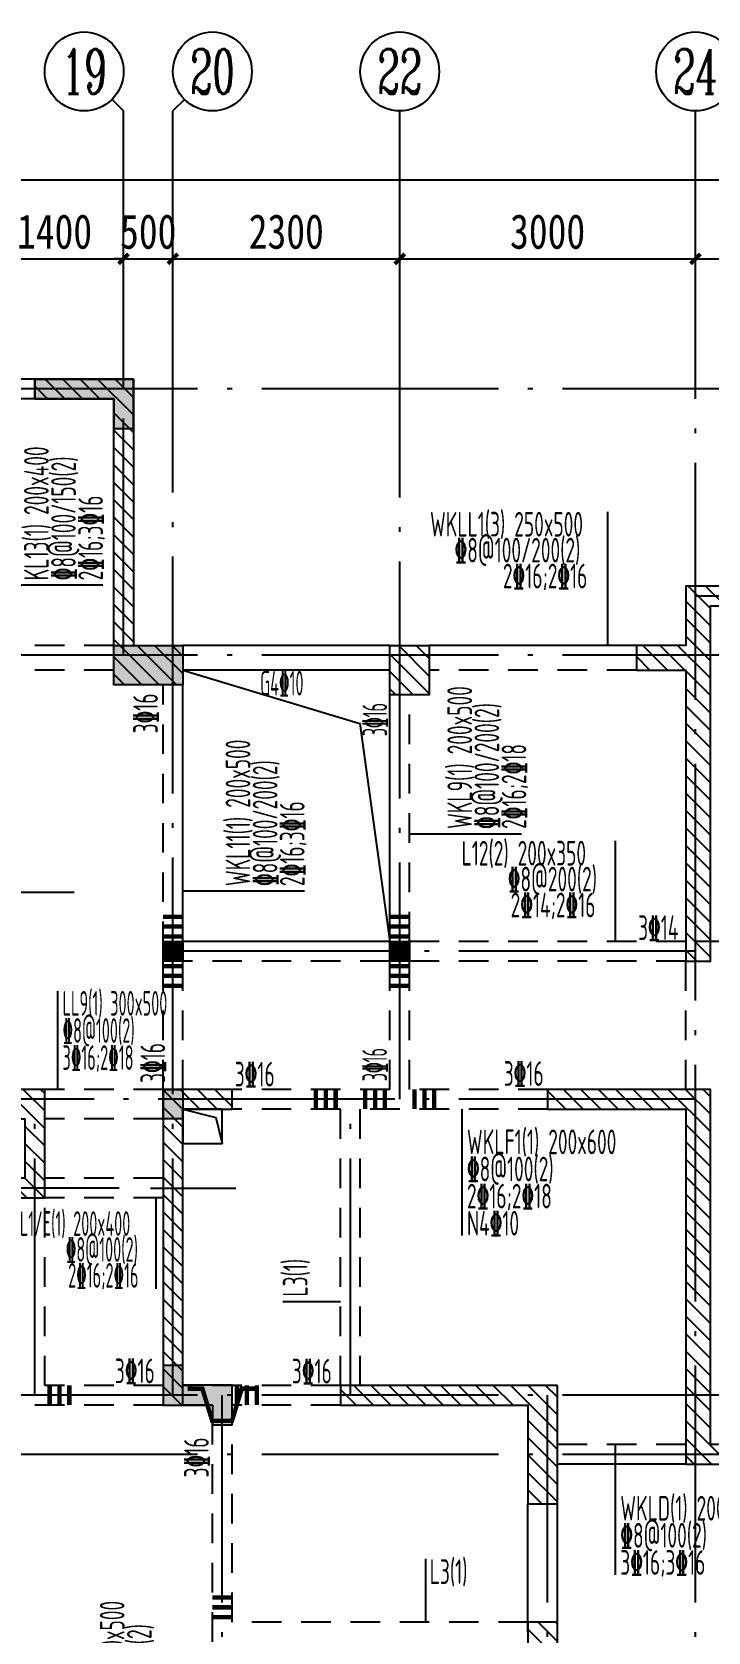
# Model space of a CAD drawing. Extents: x -144902 to 588294, y -160863 to 65494.
# Drawn here: x 560342 to 567197, y -57401 to -41184 of the extents above; entities that cross this region are included whole.
import ezdxf
from ezdxf.enums import TextEntityAlignment as Align

# ---------------------------------------------------------------- set-up
doc = ezdxf.new("R2010")
doc.units = 0
doc.header["$LTSCALE"] = 100
doc.linetypes.add('3', pattern=[5, 3, -2])
doc.linetypes.add('ACAD_ISO04W100', pattern=[30.5, 24, -3, 0.5, -3])
doc.layers.get('0').update_dxf_attribs({"linetype": 'CONTINUOUS'})
doc.layers.get('Defpoints').update_dxf_attribs({"linetype": 'CONTINUOUS'})
for name, color, linetype in [('AXIS', 3, 'CONTINUOUS'), ('AXIS_TEXT', 7, 'CONTINUOUS'), ('DOTE', 253, 'ACAD_ISO04W100'), ('GZ', 7, 'CONTINUOUS'), ('HATCH', 254, 'CONTINUOUS'), ('HIDE_BEAMDIMLOCAL', 7, 'CONTINUOUS'), ('HIDE_BEAMDIMMASS', 2, 'CONTINUOUS'), ('P排气道', 232, 'CONTINUOUS'), ('S_BEAMDIMLOCAL', 7, 'CONTINUOUS'), ('S_BEAMDIMMASS', 2, 'CONTINUOUS'), ('梁', 4, 'CONTINUOUS'), ('梁虚线', 134, '3'), ('次梁箍筋', 1, 'CONTINUOUS'), ('砼墙', 3, 'CONTINUOUS'), ('门', 174, 'CONTINUOUS'), ('门虚线', 174, '3'), ('零厚板', 7, 'CONTINUOUS')]:
    doc.layers.add(name, color=color, linetype=linetype)
doc.styles.add('_HZTXT', font='complex.shx', dxfattribs={"width": 0.7, "bigfont": 'tssdchn.shx'})
doc.styles.add('COMPLEX', font='COMPLEX')
doc.styles.add('DIM_FONT', font='SIMHEI.TTF', dxfattribs={"width": 0.8})
doc.styles.get("Standard").update_dxf_attribs({"font": 'tssdeng.shx', "width": 0.7, "bigfont": 'tssdchn.shx'})
doc.dimstyles.new('_TCH_ARCH&&100', dxfattribs={"dimtxt": 350, "dimasz": 100, "dimexe": 250, "dimexo": 300, "dimgap": 100, "dimtad": 1, "dimdec": 0, "dimzin": 0, "dimdsep": 46, "dimtxsty": 'DIM_FONT', "dimblk": 'ARCHTICK', "dimcen": 0.09, "dimclrt": 7, "dimazin": 2, "dimtfac": 1, "dimtdec": 0, "dimtix": 1, "dimtmove": 2, "dimatfit": 3, "dimfxl": 1, "dimtolj": 1, "dimtzin": 0, "dimarcsym": 0})
pattern_1 = [(135, (163394.02, 96408.73), (88.38835, 88.38835), [])]

# ---------------------------------------------------------------- blocks, each defined once
blk = doc.blocks.new('_ArchTick')
at = {"color": 0, "linetype": 'ByBlock', "const_width": 0.4}
blk.add_lwpolyline([(-0.5, -0.5), (0.5, 0.5)], dxfattribs=at)
blk = doc.blocks.new('*D1508')
at = {"layer": 'AXIS', "color": 0, "lineweight": -2}
for p, q in [((33961, 22375), (33961, 23643)), ((38361, 22375), (38361, 23643)), ((33961, 23393), (38361, 23393))]:
    blk.add_line(p, q, dxfattribs=at)
at = {"layer": 'Defpoints', "color": 0}
for p in [(38361, 23393), (33961, 22075), (38361, 22075)]:
    blk.add_point(p, dxfattribs=at)
at = {"layer": 'AXIS', "color": 0, "lineweight": -2, "xscale": 100, "yscale": 100, "zscale": 100, "rotation": 180}
blk.add_blockref('_ArchTick', (33961, 23393), dxfattribs=at)
at = {"layer": 'AXIS', "color": 0, "lineweight": -2, "xscale": 100, "yscale": 100, "zscale": 100}
blk.add_blockref('_ArchTick', (38361, 23393), dxfattribs=at)
at = {"layer": 'AXIS', "color": 7, "insert": (36161, 23668), "char_height": 350, "attachment_point": 5, "style": 'DIM_FONT'}
blk.add_mtext('\\A1;4400', dxfattribs=at)
blk = doc.blocks.new('*D1509')
at = {"layer": 'AXIS', "color": 0, "lineweight": -2}
for p, q in [((30961, 22375), (30961, 23643)), ((33961, 22375), (33961, 23643)), ((30961, 23393), (33961, 23393))]:
    blk.add_line(p, q, dxfattribs=at)
at = {"layer": 'Defpoints', "color": 0}
for p in [(33961, 23393), (30961, 22075), (33961, 22075)]:
    blk.add_point(p, dxfattribs=at)
at = {"layer": 'AXIS', "color": 0, "lineweight": -2, "xscale": 100, "yscale": 100, "zscale": 100, "rotation": 180}
blk.add_blockref('_ArchTick', (30961, 23393), dxfattribs=at)
at = {"layer": 'AXIS', "color": 0, "lineweight": -2, "xscale": 100, "yscale": 100, "zscale": 100}
blk.add_blockref('_ArchTick', (33961, 23393), dxfattribs=at)
at = {"layer": 'AXIS', "color": 7, "insert": (32461, 23668), "char_height": 350, "attachment_point": 5, "style": 'DIM_FONT'}
blk.add_mtext('\\A1;3000', dxfattribs=at)
blk = doc.blocks.new('*D1510')
at = {"layer": 'AXIS', "color": 0, "lineweight": -2}
for p, q in [((28661, 22375), (28661, 23643)), ((30961, 22375), (30961, 23643)), ((28661, 23393), (30961, 23393))]:
    blk.add_line(p, q, dxfattribs=at)
at = {"layer": 'Defpoints', "color": 0}
for p in [(30961, 23393), (28661, 22075), (30961, 22075)]:
    blk.add_point(p, dxfattribs=at)
at = {"layer": 'AXIS', "color": 0, "lineweight": -2, "xscale": 100, "yscale": 100, "zscale": 100, "rotation": 180}
blk.add_blockref('_ArchTick', (28661, 23393), dxfattribs=at)
at = {"layer": 'AXIS', "color": 0, "lineweight": -2, "xscale": 100, "yscale": 100, "zscale": 100}
blk.add_blockref('_ArchTick', (30961, 23393), dxfattribs=at)
at = {"layer": 'AXIS', "color": 7, "insert": (29811, 23668), "char_height": 350, "attachment_point": 5, "style": 'DIM_FONT'}
blk.add_mtext('\\A1;2300', dxfattribs=at)
blk = doc.blocks.new('*D1511')
at = {"layer": 'AXIS', "color": 0, "lineweight": -2}
for p, q in [((28161, 22375), (28161, 23643)), ((28661, 22375), (28661, 23643)), ((28161, 23393), (28061, 23393)), ((28161, 23393), (28661, 23393)), ((28661, 23393), (28761, 23393))]:
    blk.add_line(p, q, dxfattribs=at)
at = {"layer": 'Defpoints', "color": 0}
for p in [(28661, 23393), (28161, 22075), (28661, 22075)]:
    blk.add_point(p, dxfattribs=at)
at = {"layer": 'AXIS', "color": 0, "lineweight": -2, "xscale": 100, "yscale": 100, "zscale": 100}
blk.add_blockref('_ArchTick', (28161, 23393), dxfattribs=at)
at = {"layer": 'AXIS', "color": 0, "lineweight": -2, "xscale": 100, "yscale": 100, "zscale": 100, "rotation": 180}
blk.add_blockref('_ArchTick', (28661, 23393), dxfattribs=at)
at = {"layer": 'AXIS', "color": 7, "insert": (28411, 23668), "char_height": 350, "attachment_point": 5, "style": 'DIM_FONT'}
blk.add_mtext('\\A1;500', dxfattribs=at)
blk = doc.blocks.new('*D1512')
at = {"layer": 'AXIS', "color": 0, "lineweight": -2}
for p, q in [((26761, 22375), (26761, 23643)), ((28161, 22375), (28161, 23643)), ((26761, 23393), (28161, 23393))]:
    blk.add_line(p, q, dxfattribs=at)
at = {"layer": 'Defpoints', "color": 0}
for p in [(28161, 23393), (26761, 22075), (28161, 22075)]:
    blk.add_point(p, dxfattribs=at)
at = {"layer": 'AXIS', "color": 0, "lineweight": -2, "xscale": 100, "yscale": 100, "zscale": 100, "rotation": 180}
blk.add_blockref('_ArchTick', (26761, 23393), dxfattribs=at)
at = {"layer": 'AXIS', "color": 0, "lineweight": -2, "xscale": 100, "yscale": 100, "zscale": 100}
blk.add_blockref('_ArchTick', (28161, 23393), dxfattribs=at)
at = {"layer": 'AXIS', "color": 7, "insert": (27461, 23668), "char_height": 350, "attachment_point": 5, "style": 'DIM_FONT'}
blk.add_mtext('\\A1;1400', dxfattribs=at)
blk = doc.blocks.new('*D1524')
at = {"layer": 'AXIS', "color": 0, "lineweight": -2}
for p, q in [((4061, 22375), (4061, 24443)), ((43161, 22375), (43161, 24443)), ((4061, 24193), (43161, 24193))]:
    blk.add_line(p, q, dxfattribs=at)
at = {"layer": 'Defpoints', "color": 0}
for p in [(43161, 24193), (4061, 22075), (43161, 22075)]:
    blk.add_point(p, dxfattribs=at)
at = {"layer": 'AXIS', "color": 0, "lineweight": -2, "xscale": 100, "yscale": 100, "zscale": 100, "rotation": 180}
blk.add_blockref('_ArchTick', (4061, 24193), dxfattribs=at)
at = {"layer": 'AXIS', "color": 0, "lineweight": -2, "xscale": 100, "yscale": 100, "zscale": 100}
blk.add_blockref('_ArchTick', (43161, 24193), dxfattribs=at)
at = {"layer": 'AXIS', "color": 7, "insert": (23611, 24468), "char_height": 350, "attachment_point": 5, "style": 'DIM_FONT'}
blk.add_mtext('\\A1;39100', dxfattribs=at)
blk = doc.blocks.new('_AXISO')
blk.add_circle((0, 0), 0.5)
at = {"layer": 'AXIS_TEXT', "style": 'COMPLEX', "width": 1.041667}
blk.add_attdef('A', text='', height=0.56, dxfattribs=at).set_placement((-0.25, -0.28), (0.25, -0.28), align=Align.FIT)
blk = doc.blocks.new('2012120710010639')
at = {"layer": 'P排气道', "linetype": 'ByBlock', "elevation": 0}
blk.add_lwpolyline([(9485, 1065), (9085, 1065), (9085, 1415), (9485, 1415)], close=True, dxfattribs=at)
blk.add_lwpolyline([(9485, 1415), (9151, 1329), (9085, 1065)], dxfattribs=at)
blk = doc.blocks.new('2012120317320496')
at = {"layer": 'HATCH'}
for points in [[(2000, 16100), (1200, 16100), (1200, 15800), (1000, 15800), (1000, 16300), (2000, 16300)], [(1200, 13200), (1200, 13600), (500, 13600), (500, 13200)], [(700, 8800), (700, 9100), (500, 9100), (500, 8800)], [(700, 6300), (700, 5900), (200, 5900), (200, 5700), (0, 5700), (0, 6100), (500, 6100), (500, 6300)]]:
    blk.add_hatch(color=256, dxfattribs=at).paths.add_polyline_path(points)
at = {"layer": '砼墙', "elevation": 0}
for points in [[(2000, 16100), (1200, 16100), (1200, 15800), (1000, 15800), (1000, 16300), (2000, 16300)], [(1200, 13200), (1200, 13600), (500, 13600), (500, 13200)], [(700, 8800), (700, 9100), (500, 9100), (500, 8800)], [(700, 6300), (700, 5900), (200, 5900), (200, 5700), (0, 5700), (0, 6100), (500, 6100), (500, 6300)]]:
    blk.add_lwpolyline(points, close=True, dxfattribs=at)
blk = doc.blocks.new('2012122714531000')
at = {"layer": 'HATCH'}
blk.add_hatch(color=256, dxfattribs=at).paths.add_polyline_path([(0, 200), (200, 200), (200, 0), (0, 0)])
at = {"layer": 'GZ'}
blk.add_lwpolyline([(0, 200), (200, 200), (200, 0), (0, 0)], close=True, dxfattribs=at)
blk = doc.blocks.new('2012122620434072')
at = {"layer": 'HATCH'}
h = blk.add_hatch(dxfattribs=at)
h.set_pattern_fill('ANSI31', color=256, scale=1000, style=0)
h.set_pattern_definition(pattern_1)
h.paths.add_polyline_path([(28261.4, 22175), (28261.4, 19475), (28761.4, 19475), (28761.4, 19075), (28061.4, 19075), (28061.4, 21975), (27261.4, 21975), (27261.4, 22175)])
h = blk.add_hatch(dxfattribs=at)
h.set_pattern_fill('ANSI31', color=256, scale=1000, style=0)
h.set_pattern_definition(pattern_1)
h.paths.add_polyline_path([(34661.4, 20075), (33861.4, 20075), (33861.4, 19475), (33361.4, 19475), (33361.4, 19225), (33861.4, 19225), (33861.4, 16275), (34111.4, 16275), (34111.4, 19875), (34661.4, 19875)])
h = blk.add_hatch(dxfattribs=at)
h.set_pattern_fill('ANSI31', color=256, scale=1000, style=0)
h.set_pattern_definition(pattern_1)
h.paths.add_polyline_path([(30861.4, 19475), (31261.4, 19475), (31261.4, 18975), (30861.4, 18975)])
h = blk.add_hatch(dxfattribs=at)
h.set_pattern_fill('ANSI31', color=256, scale=1000, style=0)
h.set_pattern_definition(pattern_1)
h.paths.add_polyline_path([(26361.4, 14975), (26361.4, 14675), (27161.4, 14675), (27161.4, 14075), (21561.4, 14075), (21561.4, 14675), (22361.4, 14675), (22361.4, 14975), (21361.4, 14975), (21361.4, 13875), (24261.4, 13875), (24261.4, 9375), (24461.4, 9375), (24461.4, 13875), (27361.4, 13875), (27361.4, 14975)])
h = blk.add_hatch(dxfattribs=at)
h.set_pattern_fill('ANSI31', color=256, scale=1000, style=0)
h.set_pattern_definition(pattern_1)
h.paths.add_polyline_path([(28761.4, 14775), (29261.5, 14775), (29261.5, 14975), (28561.4, 14975), (28561.4, 11775), (28761.4, 11775)])
h = blk.add_hatch(dxfattribs=at)
h.set_pattern_fill('ANSI31', color=256, scale=1000, style=0)
h.set_pattern_definition(pattern_1)
h.paths.add_polyline_path([(34111.4, 11375), (34111.4, 14975), (32461.4, 14975), (32461.4, 14775), (33861.4, 14775), (33861.4, 11175), (34461.4, 11175), (34461.4, 11375)])
h = blk.add_hatch(dxfattribs=at)
h.set_pattern_fill('ANSI31', color=256, scale=1000, style=0)
h.set_pattern_definition(pattern_1)
h.paths.add_polyline_path([(32561.4, 11975), (30361.4, 11975), (30361.4, 11775), (32261.4, 11775), (32261.4, 10775), (32561.4, 10775)])
h = blk.add_hatch(dxfattribs=at)
h.set_pattern_fill('ANSI31', color=256, scale=1000, style=0)
h.set_pattern_definition(pattern_1)
h.paths.add_polyline_path([(32261.4, 5975), (31711.4, 5975), (31711.4, 5775), (32561.4, 5775), (32561.4, 9575), (32261.4, 9575)])
at = {"layer": 'AXIS'}
for p, q in [((28044.2, 25009.8, 0), (28161.4, 24892.7, 0)), ((28778.5, 25009.8, 0), (28661.4, 24892.7, 0)), ((28161.4, 22075, 0), (28161.4, 24892.7, 0)), ((28661.4, 22075, 0), (28661.4, 24892.7, 0)), ((30961.4, 22075, 0), (30961.4, 24892.7, 0)), ((33961.4, 22075, 0), (33961.4, 24892.7, 0)), ((26658.9, 16975, 0), (27658.9, 16975, 0)), ((28434.3, 13975, 0), (29299.5, 13975, 0))]:
    blk.add_line(p, q, dxfattribs=at)
at = {"layer": 'DOTE'}
for p, q in [((28161.4, 19375, 0), (28161.4, 23075, 0)), ((28661.4, 11875, 0), (28661.4, 23075, 0)), ((30961.4, 14875, 0), (30961.4, 23075, 0)), ((33961.4, 3675, 0), (33961.4, 23075, 0)), ((44161.4, 22075, 0), (3061.4, 22075, 0)), ((44161.4, 19975, 0), (33961.4, 19975, 0)), ((44161.4, 19375, 0), (8661.4, 19375, 0)), ((38361.4, 16475, 0), (33961.4, 16475, 0)), ((33961.4, 16375, 0), (28661.4, 16375, 0)), ((33961.4, 14875, 0), (3461.4, 14875, 0)), ((27261.4, 11875, 0), (27261.4, 14875, 0)), ((30461.4, 11875), (30461.4, 14875)), ((28114.7, 13975, 0), (20061.4, 13975, 0)), ((44161.4, 11875, 0), (16261.4, 11875, 0)), ((29161.4, 3675, 0), (29161.4, 11875, 0)), ((32461.4, 3675, 0), (32461.4, 11875, 0)), ((44161.4, 11275, 0), (3061.4, 11275, 0))]:
    blk.add_line(p, q, dxfattribs=at)
at = {"layer": '梁'}
for p, q in [((27261.4, 22175), (26761.4, 22175)), ((30861.4, 19475), (28761.4, 19475)), ((33361.4, 19475), (31261.4, 19475)), ((30861.4, 19225), (28761.4, 19225)), ((28761.4, 16475), (28761.4, 19075)), ((30861.4, 16475), (30861.4, 18975)), ((30861.4, 16475), (28761.4, 16475)), ((33861.4, 11175), (32561.4, 11175))]:
    blk.add_line(p, q, dxfattribs=at)
at = {"layer": '梁虚线'}
for p, q in [((27261.4, 21975), (26861.4, 21975)), ((28061.4, 19475), (26861.4, 19475)), ((28061.4, 19225), (26861.4, 19225)), ((33361.4, 19225), (31261.4, 19225)), ((28561.4, 16375), (28561.4, 19075)), ((31061.4, 16475), (31061.4, 18975)), ((33861.4, 16475), (31061.4, 16475)), ((28561.4, 14975), (28561.4, 16375)), ((28761.4, 14975), (28761.4, 16275)), ((30861.4, 16275), (28761.4, 16275)), ((30861.4, 14975), (30861.4, 16275)), ((33861.4, 16275), (31061.4, 16275)), ((31061.4, 14975), (31061.4, 16275)), ((33861.4, 14975), (33861.4, 16275)), ((28561.4, 14975), (27361.4, 14975)), ((30861.4, 14975), (29261.5, 14975)), ((32461.4, 14975), (31061.4, 14975)), ((30361.4, 14775), (29261.5, 14775)), ((30361.4, 11975), (30361.4, 14775)), ((30561.4, 11975), (30561.4, 14775)), ((32461.4, 14775), (30561.4, 14775)), ((28561.4, 14675), (27361.4, 14675)), ((28561.4, 14075), (27361.4, 14075)), ((27361.4, 11975), (27361.4, 13875)), ((28561.4, 13875), (27361.4, 13875)), ((28561.4, 11975), (27361.4, 11975)), ((30361.4, 11975), (28761.4, 11975)), ((28561.4, 11775), (25661.4, 11775)), ((29061.4, 11775), (28761.4, 11775)), ((29061.4, 7375), (29061.4, 11775)), ((30361.4, 11775), (29261.4, 11775)), ((29261.4, 9575), (29261.4, 11775)), ((33861.4, 11375), (32561.4, 11375)), ((32261.4, 9575), (29261.4, 9575))]:
    blk.add_line(p, q, dxfattribs=at)
at = {"layer": '砼墙'}
for points in [[(28261.4, 22175), (28261.4, 19475), (28761.4, 19475), (28761.4, 19075), (28061.4, 19075), (28061.4, 21975), (27261.4, 21975), (27261.4, 22175)], [(34661.4, 20075), (33861.4, 20075), (33861.4, 19475), (33361.4, 19475), (33361.4, 19225), (33861.4, 19225), (33861.4, 16275), (34111.4, 16275), (34111.4, 19875), (34661.4, 19875)], [(30861.4, 19475), (31261.4, 19475), (31261.4, 18975), (30861.4, 18975)], [(26361.4, 14975), (26361.4, 14675), (27161.4, 14675), (27161.4, 14075), (21561.4, 14075), (21561.4, 14675), (22361.4, 14675), (22361.4, 14975), (21361.4, 14975), (21361.4, 13875), (24261.4, 13875), (24261.4, 9375), (24461.4, 9375), (24461.4, 13875), (27361.4, 13875), (27361.4, 14975)], [(28761.4, 14775), (29261.5, 14775), (29261.5, 14975), (28561.4, 14975), (28561.4, 11775), (28761.4, 11775)], [(34111.4, 11375), (34111.4, 14975), (32461.4, 14975), (32461.4, 14775), (33861.4, 14775), (33861.4, 11175), (34461.4, 11175), (34461.4, 11375)], [(32561.4, 11975), (30361.4, 11975), (30361.4, 11775), (32261.4, 11775), (32261.4, 10775), (32561.4, 10775)], [(32261.4, 5975), (31711.4, 5975), (31711.4, 5775), (32561.4, 5775), (32561.4, 9575), (32261.4, 9575)]]:
    blk.add_lwpolyline(points, close=True, dxfattribs=at)
at = {"layer": '门'}
for p, q in [((32261.4, 9475), (32261.4, 10775)), ((32561.4, 9475), (32561.4, 10775))]:
    blk.add_line(p, q, dxfattribs=at)
at = {"layer": '门虚线'}
for p, q in [((32261.4, 9475), (32261.4, 10775)), ((32561.4, 9475), (32561.4, 10775))]:
    blk.add_line(p, q, dxfattribs=at)
at = {"layer": '零厚板'}
blk.add_lwpolyline([(28761.4, 19225), (30558.3, 18682.9), (30861.4, 16475)], dxfattribs=at)
at = {"layer": 'AXIS'}
ref = blk.add_blockref('_AXISO', (27761.4, 25292.7, 0), dxfattribs=dict(at, xscale=800, yscale=800, zscale=800))
ref.add_attrib('A', '19', dxfattribs={"layer": 'AXIS_TEXT', "height": 452.55, "style": '_HZTXT', "width": 0.724138}).set_placement((27535.1, 25066.4, 0), (27987.6, 25066.4, 0), align=Align.FIT)
ref = blk.add_blockref('_AXISO', (29061.4, 25292.7, 0), dxfattribs=dict(at, xscale=800, yscale=800, zscale=800))
ref.add_attrib('A', '20', dxfattribs={"layer": 'AXIS_TEXT', "height": 452.55, "style": '_HZTXT', "width": 0.617647}).set_placement((28835.1, 25066.4, 0), (29287.6, 25066.4, 0), align=Align.FIT)
ref = blk.add_blockref('_AXISO', (30961.4, 25292.7, 0), dxfattribs=dict(at, xscale=800, yscale=800, zscale=800))
ref.add_attrib('A', '22', dxfattribs={"layer": 'AXIS_TEXT', "height": 452.55, "style": '_HZTXT', "width": 0.617647}).set_placement((30735.1, 25066.4, 0), (31187.6, 25066.4, 0), align=Align.FIT)
ref = blk.add_blockref('_AXISO', (33961.4, 25292.7, 0), dxfattribs=dict(at, xscale=800, yscale=800, zscale=800))
ref.add_attrib('A', '24', dxfattribs={"layer": 'AXIS_TEXT', "height": 452.55, "style": '_HZTXT', "width": 0.583333}).set_placement((33735.1, 25066.4, 0), (34187.6, 25066.4, 0), align=Align.FIT)
at = {"layer": 'HATCH'}
for p in [(28561.4, 16275), (30861.4, 16275)]:
    blk.add_blockref('2012122714531000', p, dxfattribs=at)
at = {"layer": 'HIDE_BEAMDIMMASS', "xscale": -1}
blk.add_blockref('2012120710010639', (38246.4, 13360, 0), dxfattribs=at)
at = {"layer": '砼墙', "xscale": -1}
blk.add_blockref('2012120317320496', (29261.4, 5875.4, 0), dxfattribs=at)
at = {"layer": 'AXIS'}
for p1, p2, distance, picture, middle in [((4061.4, 22075, 0), (43161.4, 22075, 0), 2117.7, '*D1524', (23611.4, 24467.7, 0)), ((26761.4, 22075, 0), (28161.4, 22075, 0), 1317.7, '*D1512', (27461.4, 23667.7, 0)), ((28161.4, 22075, 0), (28661.4, 22075, 0), 1317.7, '*D1511', (28411.4, 23667.7, 0)), ((28661.4, 22075, 0), (30961.4, 22075, 0), 1317.7, '*D1510', (29811.4, 23667.7, 0)), ((30961.4, 22075, 0), (33961.4, 22075, 0), 1317.7, '*D1509', (32461.4, 23667.7, 0)), ((33961.4, 22075, 0), (38361.4, 22075, 0), 1317.7, '*D1508', (36161.4, 23667.7, 0))]:
    dim = blk.add_aligned_dim(p1=p1, p2=p2, distance=distance, dimstyle='_TCH_ARCH&&100', dxfattribs=at)
    dim.commit()
    dim.dimension.update_dxf_attribs({"geometry": picture, "text_midpoint": middle})

msp = doc.modelspace()

# ---------------------------------------------------------------- linework, layer by layer
at = {"layer": 'HIDE_BEAMDIMMASS'}
for p, q in [((561061.654, -46791.617), (559971.124, -46791.617)), ((564171.124, -49311.123), (565306.53, -49311.123)), ((563106.02, -49890.513), (561871.124, -49890.513)), ((562886.424, -54051.017), (563471.124, -54051.017))]:
    msp.add_line(p, q, dxfattribs=at)
at = {"layer": 'S_BEAMDIMMASS'}
for p, q in [((566177.054, -46047.72), (566177.054, -47401.149)), ((566255.1, -49382.231), (566255.1, -50401.159)), ((560601.725, -50904.038), (560601.725, -51901.159)), ((564702.818, -53383.036), (564702.818, -52101.149)), ((561600.174, -53921.252), (561600.174, -53001.159)), ((566257.845, -56821.592), (566257.854, -55501.154)), ((564331.274, -56658.962), (564331.274, -57301.148))]:
    msp.add_line(p, q, dxfattribs=at)
at = {"layer": '次梁箍筋', "const_width": 44.9}
for points in [[(561871.124, -50151.159), (561671.124, -50151.159)], [(561871.124, -50251.159), (561671.124, -50251.159)], [(564171.124, -50151.159), (563971.124, -50151.159)], [(564171.124, -50251.159), (563971.124, -50251.159)], [(561871.124, -50351.159), (561671.124, -50351.159)], [(564171.124, -50351.159), (563971.124, -50351.159)], [(561871.124, -50651.159), (561671.124, -50651.159)], [(561871.124, -50751.159), (561671.124, -50751.159)], [(564171.124, -50651.159), (563971.124, -50651.159)], [(564171.124, -50751.159), (563971.124, -50751.159)], [(561871.124, -50851.159), (561671.124, -50851.159)], [(564171.124, -50851.159), (563971.124, -50851.159)], [(563221.124, -51901.149), (563221.124, -52101.149)], [(563321.124, -51901.149), (563321.124, -52101.149)], [(563421.124, -51901.149), (563421.124, -52101.149)], [(563721.124, -51901.149), (563721.124, -52101.149)], [(563721.124, -51901.149), (563721.124, -52101.149)], [(563821.124, -51901.149), (563821.124, -52101.149)], [(563821.124, -51901.149), (563821.124, -52101.149)], [(563921.124, -51901.149), (563921.124, -52101.149)], [(563921.124, -51901.149), (563921.124, -52101.149)], [(564221.124, -51901.149), (564221.124, -52101.149)], [(564321.124, -51901.149), (564321.124, -52101.149)], [(564421.124, -51901.149), (564421.124, -52101.149)], [(560521.124, -54901.159), (560521.124, -55101.159)], [(560621.124, -54901.159), (560621.124, -55101.159)], [(560721.124, -54901.159), (560721.124, -55101.159)], [(561919.616, -54934.919), (562069.616, -54934.919), (562169.616, -55260.829), (562269.616, -55260.829)], [(562619.616, -54934.919), (562469.616, -54934.919), (562369.616, -55260.829), (562269.616, -55260.829)], [(562421.124, -54901.159), (562421.124, -55101.159)], [(562521.124, -54901.159), (562521.124, -55101.159)], [(562621.124, -54901.159), (562621.124, -55101.159)], [(562371.124, -57051.159), (562171.124, -57051.159)], [(562371.124, -57151.159), (562171.124, -57151.159)], [(562371.124, -57251.159), (562171.124, -57251.159)]]:
    msp.add_lwpolyline(points, dxfattribs=at)

# ---------------------------------------------------------------- block references
at = {"layer": 'AXIS'}
msp.add_blockref('2012122620434072', (533109.766, -66876.159), dxfattribs=at)

# ---------------------------------------------------------------- texts
at = {"layer": 'HIDE_BEAMDIMLOCAL'}
for s, width, p in [('3%%13216 ', 0.6, (561618.619, -48292.688)), ('3%%13216 ', 0.5, (563943.685, -48321.344)), ('3%%13216 ', 0.6, (561692.299, -51835.733)), ('3%%13216 ', 0.5, (563942.174, -51818.625)), ('3%%13216', 0.6, (562134.789, -55834.218))]:
    msp.add_text(s, height=250, rotation=90, dxfattribs=dict(at, width=width)).set_placement(p)
at = {"layer": 'HIDE_BEAMDIMMASS', "width": 0.6}
for s, p in [('KL13(1) 200x400', (560511.654, -46741.617)), ('%%1328@100/150(2)', (560786.654, -46741.617)), ('2%%13216;3%%13216', (561061.654, -46741.617)), ('WKL9(1) 200x500', (564804.525, -49261.122)), ('%%1328@100/200(2)', (565079.525, -49261.122)), ('WKL11(1) 200x500', (562556.02, -49840.513)), ('2%%13216;2%%13218', (565354.525, -49261.122)), ('%%1328@100/200(2)', (562831.02, -49840.513)), ('2%%13216;3%%13216', (563106.02, -49840.513)), ('L3(1) ', (563136.424, -54001.017)), ('WKL10(1) 200x500', (561280.411, -58596.473)), ('%%1328@100/200(2)', (561555.411, -58596.473))]:
    msp.add_text(s, height=250, rotation=90, dxfattribs=at).set_placement(p)
at = {"layer": 'S_BEAMDIMLOCAL'}
for s, width, p in [('G4%%13210', 0.5, (562656.106, -47909.152)), ('3%%13214 ', 0.6, (566488.837, -50387.11)), ('3%%13216 ', 0.6, (562398.871, -51872.279)), ('3%%13216 ', 0.6, (565126.354, -51865.813)), ('3%%13216', 0.6, (561182.949, -54879.633)), ('3%%13216 ', 0.6, (562977.557, -54882.508, 0))]:
    msp.add_text(s, height=250, dxfattribs=dict(at, width=width)).set_placement(p)
at = {"layer": 'S_BEAMDIMMASS'}
for s, width, p in [('WKLL1(3) 250x500', 0.6, (564378.385, -46297.72)), ('%%1328@100/200(2)', 0.6, (564627.053, -46560.22)), ('2%%13216;2%%13216', 0.6, (565117.437, -46822.72)), ('L12(2) 200x350', 0.6, (564698.739, -49632.231)), ('%%1328@200(2)', 0.6, (565166.637, -49894.731)), ('2%%13214;2%%13216', 0.6, (565195.483, -50157.231)), ('LL9(1) 300x500', 0.5, (560651.726, -51154.038)), ('%%1328@100(2)', 0.5, (560651.726, -51429.038)), ('3%%13216;2%%13218', 0.5, (560651.726, -51704.038)), ('WKLF1(1) 200x600', 0.6, (564752.818, -52558.036)), ('%%1328@100(2)', 0.6, (564752.818, -52833.036)), ('2%%13216;2%%13218', 0.6, (564752.818, -53108.036)), ('WKL1/E(1) 200x400', 0.5, (559987.182, -53386.197)), ('N4%%13210', 0.6, (564752.818, -53383.036)), ('%%1328@100(2)', 0.5, (560684.789, -53648.697)), ('2%%13216;2%%13216', 0.5, (560708.828, -53911.197))]:
    msp.add_text(s, height=250, dxfattribs=dict(at, width=width)).set_placement(p)
at = {"layer": 'S_BEAMDIMMASS', "width": 0.6}
for s, rotation, p in [('WKLD(1) 200x500', 359.9995964, (566307.849, -56271.593)), ('%%1328@100(2)', 359.9995945, (566307.847, -56546.593)), ('3%%13216;3%%13216', 359.9995925, (566307.845, -56821.593)), ('L3(1) ', 359.9999803, (564375.864, -56914.436))]:
    msp.add_text(s, height=250, rotation=rotation, dxfattribs=at).set_placement(p)

doc.saveas('drawing.dxf')
